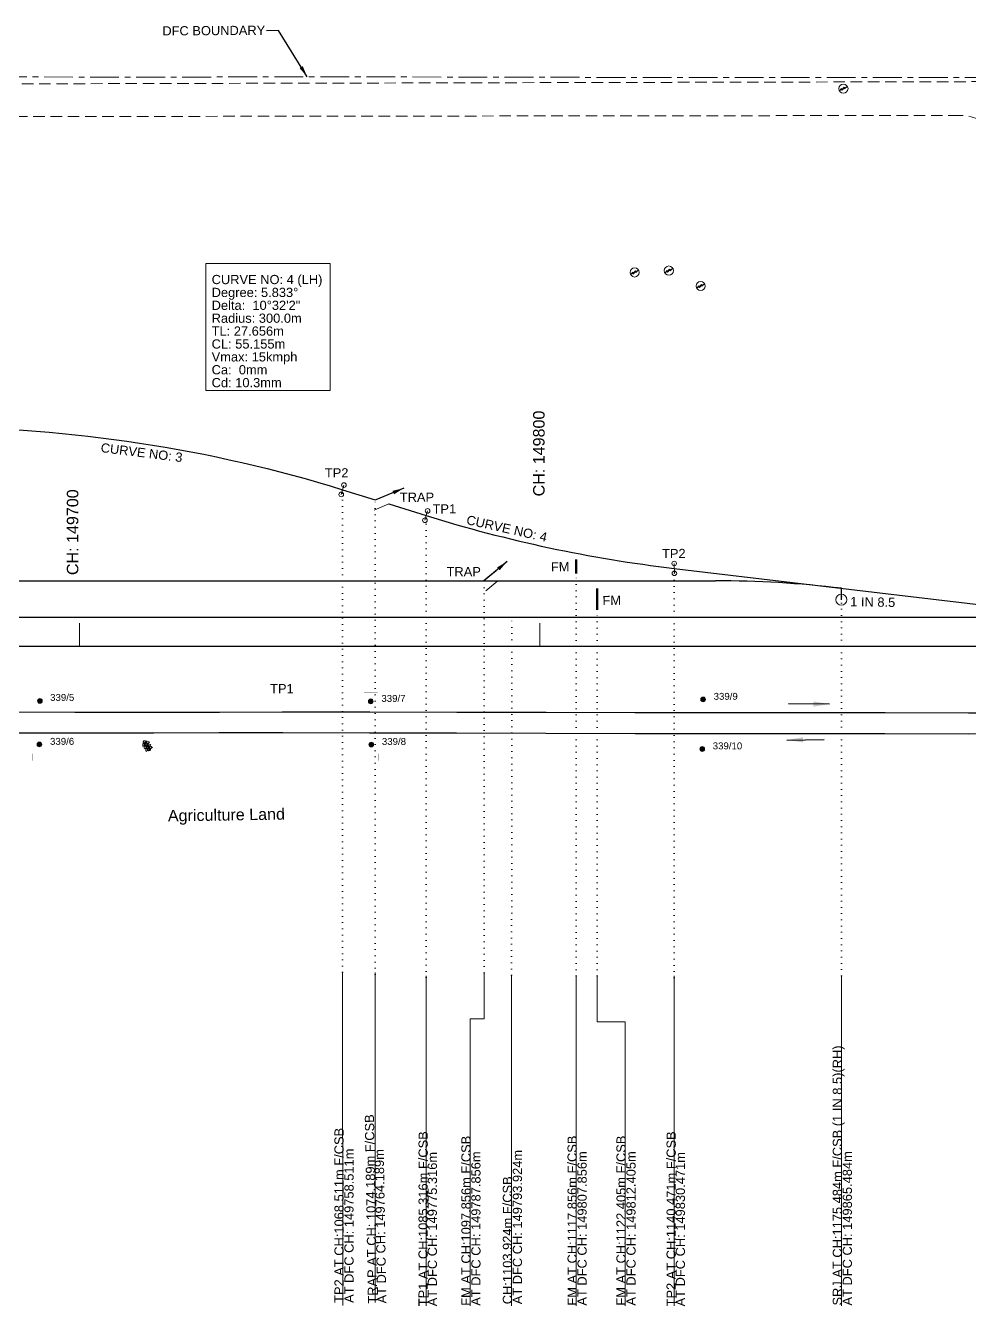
# Model space of a CAD drawing. Header units: metres. Extents: x 592467 to 614288, y 3398001 to 3402649.
# Drawn here: x 595740.1 to 595945.1, y 3398575.8 to 3398854.2 of the extents above; entities that cross this region are included whole.
import ezdxf

# ---------------------------------------------------------------- set-up
doc = ezdxf.new("R2010")
doc.units = ezdxf.units.M
doc.header["$MEASUREMENT"] = 0
for name, pattern in [('CENTER', [2, 1.25, -0.25, 0.25, -0.25]), ('DASHED', [0.75, 0.5, -0.25]), ('DOT', [0.25, 0, -0.25])]:
    doc.linetypes.add(name, pattern=pattern)
doc.layers.get('0').update_dxf_attribs({"lineweight": 0})
for name, color, linetype, lineweight in [('Bounary Dim', 10, 'Continuous', 13), ('Cardinal_Leader', 10, 'Continuous', 0), ('DFCC BOUNDARY', 6, 'CENTER', 0), ('Electric Pole', 7, 'Continuous', 13), ('Existing IR Track', 143, 'Continuous', 0), ('flow direction', 7, 'Continuous', 0), ("NEW CHAWAPAIL STN. SRJ's", 10, 'Continuous', 0), ("NEW KHANNA CROSSING STN. SRJ's", 10, 'Continuous', 0), ('OHE MAST', 7, 'Continuous', 0), ('OHE MAST TEXT', 7, 'Continuous', 0), ('Proposed Chainage', 10, 'Continuous', 0), ('Proposed Curve_Details', 10, 'Continuous', 0), ('PROPOSED FEATURES', 1, 'Continuous', 0), ('Proposed TPTC Chainages', 10, 'Continuous', 0), ('Side Details', 7, 'Continuous', 13), ('Sign Board', 7, 'Continuous', 13)]:
    doc.layers.add(name, color=color, linetype=linetype, lineweight=lineweight)
doc.layers.add('IR PROPOSALS', color=190, linetype='Continuous')
doc.layers.add('NEW KHANNA LOOP LINES', color=1, linetype='Continuous')
doc.styles.add('ARIAL', font='arial.ttf')
doc.styles.get("Standard").update_dxf_attribs({"font": 'arial.ttf'})
doc.styles.add('Style-Arial', font='arial.ttf')
doc.dimstyles.new('ISO-25', dxfattribs={"dimtxt": 2.5, "dimasz": 2.5, "dimexe": 1.25, "dimexo": 0.625, "dimtad": 1, "dimtxsty": 'Standard', "dimcen": 2.5, "dimadec": 0, "dimazin": 0, "dimtfac": 1, "dimtmove": 0, "dimatfit": 3, "dimfxl": 1, "dimarcsym": 0})

# ---------------------------------------------------------------- blocks, each defined once
blk = doc.blocks.new('EP')
at = {"extrusion": (0, 0, -1)}
blk.add_hatch(color=8, dxfattribs=at).paths.add_polyline_path([(-0.31, -0.24), (-0.94, -0.01), (-0.41, -0.1), (-0.43, 0.15), (0.21, -0.05), (0.21, 0.16), (0.93, -0.01), (0.31, 0.07), (0.31, -0.19), (-0.31, 0)])
at = {"color": 8}
for p, q in [((-0.93, -0.01), (-0.21, 0.16)), ((-0.31, 0.07), (-0.93, -0.01)), ((-0.31, -0.19), (-0.31, 0.07)), ((0.31, 0), (-0.31, -0.19)), ((-0.21, 0.16), (-0.21, -0.05)), ((-0.21, -0.05), (0.43, 0.15)), ((0.31, -0.24), (0.31, 0)), ((0.43, 0.15), (0.41, -0.1)), ((0.94, -0.01), (0.31, -0.24)), ((0.41, -0.1), (0.94, -0.01))]:
    blk.add_line(p, q, dxfattribs=at)
blk.add_circle((0, 0), 1, dxfattribs=at)
blk = doc.blocks.new('SIG')
for color, points in [(1, [(-0.22, 0.42, 0.180295), (-0.01, 0.33, -0.00255), (0.01, 0.33, -0.00255), (0.02, 0.33, 0.180295), (0.23, 0.42, -0.002654), (0.25, 0.44, 0.184495), (0.33, 0.65, 1.000001), (-0.32, 0.65, 0.184495), (-0.24, 0.44, -0.002654)]), (2, [(0.23, -0.23, -0.002654), (0.25, -0.21, 0.184495), (0.33, 0.01, 1.000001), (-0.32, 0.01, 0.184495), (-0.24, -0.21, -0.002654), (-0.22, -0.23, 0.180295), (-0.01, -0.32, -0.00255), (0.01, -0.32, -0.00255), (0.02, -0.32, 0.180295)]), (3, [(0.23, -0.88, -0.002654), (0.25, -0.86, 0.184495), (0.33, -0.64, 1.000001), (-0.32, -0.64, 0.184495), (-0.24, -0.86, -0.002654), (-0.22, -0.88, 0.395599)])]:
    blk.add_hatch(color=color).paths.add_polyline_path(points)
for p, q in [((-0.31, 0.98), (-0.32, -0.9)), ((0.33, -0.9), (0.32, 0.98))]:
    blk.add_line(p, q)
at = {"flags": 128}
for points in [[(-0.31, 0.98), (-0.81, 0.98, 0.198758), (-0.42, 0.41, 0.003814), (-0.31, 0.39)], [(-0.31, 0.33), (-0.81, 0.33, 0.198758), (-0.42, -0.23, 0.003727), (-0.32, -0.26)], [(0.32, 0.98), (0.82, 0.98, -0.198758), (0.44, 0.41, -0.003814), (0.32, 0.39)], [(0.32, 0.33), (0.82, 0.33, -0.198758), (0.44, -0.23, -0.003727), (0.33, -0.26)], [(-0.32, -0.32), (-0.81, -0.32, 0.198758), (-0.42, -0.88, 0.003639), (-0.32, -0.9)], [(0.33, -0.32), (0.82, -0.32, -0.198758), (0.44, -0.88, -0.003639), (0.33, -0.9)]]:
    blk.add_lwpolyline(points, format="xyb", dxfattribs=at)
for centre, radius, start, end in [((0.01, 0.91), 0.324, 12.4049, 167.5951), ((0.01, 0.81), 0.357, 27.7578, 152.2422), ((0.01, -0.9), 0.324, 181.4572, 358.5428)]:
    blk.add_arc(centre, radius, start, end)
blk = doc.blocks.new('OHE MAST')
at = {"layer": 'OHE MAST'}
h = blk.add_hatch(color=256, dxfattribs=at)
edge = h.paths.add_edge_path()
edge.add_arc((0, 0), 0.514, 0, 360)
at = {"layer": 'OHE MAST', "lineweight": 13, "const_width": 0.01, "flags": 128}
for points in [[(1.5, 3.5), (1.5, 2), (-1.5, 2), (-1.5, 3.5)], [(0, 2), (0, 0)]]:
    blk.add_lwpolyline(points, dxfattribs=at)
at = {"layer": 'OHE MAST'}
blk.add_circle((0, 0), 0.514, dxfattribs=at)
blk = doc.blocks.new('TRAP')
at = {"linetype": 'Continuous', "lineweight": 13, "flags": 128}
for points in [[(-1.29, 0.77), (-0.15, -2.47)], [(1.29, -0.77), (0.15, 2.47)]]:
    blk.add_lwpolyline(points, dxfattribs=at)

msp = doc.modelspace()

# ---------------------------------------------------------------- linework, layer by layer
at = {"layer": 'Bounary Dim', "lineweight": 30, "flags": 128}
msp.add_lwpolyline([(593380.4599, 3398719.3392), (596257.2655, 3398719.3392), (596262.2655, 3398719.339), (596267.2655, 3398719.3378)], dxfattribs=at)
at = {"layer": 'Cardinal_Leader', "color": 190, "linetype": 'Continuous', "lineweight": 13}
for p, q in [((595808.6503, 3398752.2775), (595809.2248, 3398754.3193)), ((595826.8248, 3398746.6619), (595827.3993, 3398748.7037)), ((595880.9978, 3398735.1425), (595880.9615, 3398737.2633))]:
    msp.add_line(p, q, dxfattribs=at)
for centre in [(595809.2248, 3398754.3193), (595808.6503, 3398752.2775), (595827.3993, 3398748.7037), (595826.8248, 3398746.6619), (595880.9615, 3398737.2633), (595880.9978, 3398735.1425)]:
    msp.add_circle(centre, 0.5, dxfattribs=at)
at = {"layer": 'DFCC BOUNDARY', "lineweight": 20, "ltscale": 5, "flags": 128}
msp.add_lwpolyline([(593268.8771, 3398743.1241), (593288.3142, 3398743.1435), (593298.9263, 3398743.1753), (593317.7169, 3398743.181), (593335.6749, 3398743.1861), (593351.9154, 3398743.1939), (593368.3098, 3398743.2018), (593392.6865, 3398743.2236), (593417.5452, 3398743.2458), (593442.0441, 3398743.2881), (593466.7158, 3398743.3307), (593488.7282, 3398743.3555), (593511.3451, 3398743.381), (593534.1889, 3398743.3927), (593557.0265, 3398743.4043), (593567.7863, 3398743.3482), (593589.0729, 3398743.37), (593609.4741, 3398743.3909), (593633.306, 3398743.3884), (593656.7586, 3398743.3857), (593673.8735, 3398743.1686), (593686.5501, 3398743.197), (593699.0935, 3398743.2251), (593718.6266, 3398743.2403), (593737.8059, 3398743.2553), (593756.8231, 3398743.2997), (593797.1201, 3398743.3617), (593818.3483, 3398743.3793), (593837.357, 3398743.3961), (593856.1608, 3398743.4126), (593876.9616, 3398743.4386), (593897.7088, 3398743.4645), (593906.3201, 3398743.48), (593939.2807, 3398743.5394), (593959.3447, 3398743.5373), (593980.7312, 3398743.535), (593998.4939, 3398743.5517), (594017.8866, 3398743.5699), (594036.0937, 3398743.5946), (594054.2109, 3398743.6191), (594072.1761, 3398743.6373), (594108.2843, 3398743.6738), (594147.416, 3398743.7135), (594168.1093, 3398743.7345), (594186.979, 3398743.754), (594205.6028, 3398743.7733), (594225.9301, 3398743.7872), (594237.9238, 3398743.7952), (594237.9196, 3398742.7952), (594246.1787, 3398742.8007), (594265.213, 3398745.3513), (594301.4312, 3398745.2849), (594322.3221, 3398745.1979), (594339.0716, 3398744.8566), (594359.6626, 3398744.4371), (594381.9386, 3398743.9832), (594399.0159, 3398743.706), (594418.7512, 3398742.9194), (594438.513, 3398742.9353), (594451.6044, 3398745.9497), (594476.457, 3398745.9507), (594496.0336, 3398745.9479), (594515.4148, 3398745.9638), (594530.3381, 3398745.9473), (594545.0878, 3398745.9737), (594564.601, 3398745.958), (594583.9475, 3398745.9736), (594595.507, 3398745.9758), (594606.8225, 3398745.9636), (594627.8219, 3398745.9736), (594639.5874, 3398745.6406), (594667.1861, 3398745.3165), (594680.5599, 3398745.4403), (594682.5021, 3398840.4816), (594688.9277, 3398840.4825), (594703.0126, 3398840.4846), (594719.2746, 3398840.4869), (594738.4574, 3398840.4897), (594757.0914, 3398840.4924), (594778.0674, 3398840.4016), (594799.3073, 3398840.574), (594817.2335, 3398840.5933), (594834.3037, 3398840.5887), (594852.615, 3398840.5913), (594871.1729, 3398840.509), (594890.906, 3398840.5119), (594910.5806, 3398840.5148), (594929.8096, 3398840.5176), (594947.7981, 3398840.5202), (594967.4417, 3398840.5231), (594987.1778, 3398840.5259), (595007.1414, 3398840.5289), (595022.5701, 3398840.5311), (595045.9549, 3398840.5422), (595068.2138, 3398840.5377), (595086.7086, 3398840.5404), (595107.9878, 3398840.5435), (595127.673, 3398840.5464), (595144.6457, 3398840.5489), (595150.5109, 3398840.5497), (595187.8779, 3398840.5552), (595205.7616, 3398840.5578), (595223.4319, 3398840.5604), (595243.3301, 3398841.4475), (595262.0911, 3398841.5534), (595282.5826, 3398841.669), (595302.3681, 3398841.7807), (595325.1405, 3398841.9092), (595347.3125, 3398842.9304), (595367.3755, 3398842.1476), (595386.8651, 3398842.2576), (595406.3761, 3398842.9706), (595424.7372, 3398842.4713), (595444.5499, 3398842.5832), (595464.7333, 3398842.6971), (595486.5306, 3398843.0158), (595507.7569, 3398843.0072), (595526.8666, 3398842.9804), (595545.3973, 3398842.9545), (595565.1541, 3398843.0179), (595585.7252, 3398843.084), (595605.1683, 3398843.0188), (595623.8392, 3398842.9562), (595642.921, 3398842.9896), (595662.5621, 3398843.024), (595680.431, 3398842.9966), (595697.7129, 3398842.9701), (595715.2456, 3398842.9929), (595732.8123, 3398843.0158), (595750.9853, 3398842.9876), (595767.8894, 3398842.9612), (595781.8971, 3398842.9932), (595795.7138, 3398843.0251), (595814.9902, 3398843.0046), (595833.9698, 3398842.9844), (595853.495, 3398842.9364), (595872.6252, 3398842.8893), (595890.6274, 3398842.8809), (595908.2519, 3398842.8727), (595926.8519, 3398842.8605), (595944.9598, 3398842.8486), (595964.0203, 3398842.8468), (595982.503, 3398842.8508), (595994.2367, 3398842.872), (596006.0036, 3398842.8933), (596025.3049, 3398842.8841), (596043.9126, 3398842.8753), (596062.8809, 3398842.8979), (596081.9844, 3398842.9207), (596102.4268, 3398842.9045), (596102.3585, 3398756.9045), (596102.3588, 3398756.9045), (596122.4377, 3398756.8886), (596141.3547, 3398756.9025), (596166.8406, 3398756.9237), (596178.3544, 3398756.9248), (596196.2489, 3398756.9263), (596214.2914, 3398756.9547), (596232.02, 3398756.9826), (596251.3222, 3398756.9534), (596270.2259, 3398756.9249), (596289.582, 3398756.9141), (596308.8674, 3398756.9032), (596328.6403, 3398756.9216), (596348.4184, 3398756.9401), (596367.4289, 3398756.926), (596386.1104, 3398756.9122), (596405.4004, 3398756.8905), (596424.1821, 3398756.8694), (596441.6776, 3398756.8692), (596496.5673, 3398760.351), (596498.1499, 3398735.4012), (596498.3697, 3398731.9357)], dxfattribs=at)
at = {"layer": 'Existing IR Track', "color": 0, "lineweight": 30, "flags": 128}
for points in [[(595732.795, 3398705.0157), (595750.7705, 3398704.9877), (595767.9395, 3398704.961), (595782.2122, 3398704.9936), (595795.7998, 3398705.0249), (595814.8437, 3398705.0047), (595833.7264, 3398704.9846), (595853.1553, 3398704.9368), (595872.4232, 3398704.8893), (595890.5631, 3398704.8809), (595908.1875, 3398704.8727), (595926.7615, 3398704.8605), (595944.8696, 3398704.8487), (595964.0069, 3398704.8468)], [(595732.9946, 3398700.5019), (595750.7155, 3398700.5014), (595767.9102, 3398700.501), (595782.1548, 3398700.5149), (595795.9464, 3398700.5191), (595814.7876, 3398700.502), (595833.6934, 3398700.4849), (595853.0978, 3398700.3973), (595872.4521, 3398700.31), (595890.5066, 3398700.3207), (595908.5155, 3398700.3313), (595926.7019, 3398700.3074), (595944.8254, 3398700.2836), (595963.9515, 3398700.3187)]]:
    msp.add_lwpolyline(points, dxfattribs=at)
at = {"layer": 'IR PROPOSALS', "lineweight": 30}
msp.add_line((594803.79, 3398733.5142), (595889.9258, 3398733.5142), dxfattribs=at)
for points in [[(594866.4801, 3398749.8702), (594880.1572, 3398754.3658, -0.08107827), (594959.7301, 3398766.8662), (595719.738, 3398766.8662, -0.07561791), (595808.9376, 3398753.2984), (595815.9854, 3398751.1036)], [(595818.9917, 3398750.2116), (595827.112, 3398747.6828, 0.04599484), (595880.9797, 3398736.2029), (595956.8398, 3398727.206, 0.02952039), (595984.2009, 3398725.5892)]]:
    msp.add_lwpolyline(points, format="xyb", dxfattribs=at)
at = {"layer": 'IR PROPOSALS', "linetype": 'Continuous', "lineweight": 30, "const_width": 0.5, "flags": 128}
for points in [[(595859.652, 3398735.0906), (595859.652, 3398738.1857)], [(595864.2009, 3398727.17), (595864.2009, 3398731.8522)]]:
    msp.add_lwpolyline(points, dxfattribs=at)
at = {"layer": 'IR PROPOSALS', "linetype": 'Continuous', "lineweight": 30, "flags": 128}
msp.add_lwpolyline([(595917.2799, 3398729.3977), (595917.2799, 3398731.8977)], dxfattribs=at)
at = {"layer": 'IR PROPOSALS', "linetype": 'Continuous', "lineweight": 13}
msp.add_circle((595917.2799, 3398729.3977), 1.2, dxfattribs=at)
at = {"layer": 'IR PROPOSALS', "lineweight": 30}
msp.add_arc((595889.9258, 3398501.2542), 232.26, 83.236389, 90, dxfattribs=at)
at = {"layer": "NEW CHAWAPAIL STN. SRJ's", "color": 190, "linetype": 'DOT', "lineweight": 18, "ltscale": 5, "flags": 128}
for points in [[(595808.9376, 3398648.4332), (595808.9376, 3398753.2984)], [(595815.9844, 3398647.9767), (595815.9854, 3398751.1036)], [(595827.111, 3398647.2743), (595827.112, 3398747.6828)], [(595839.652, 3398648.3149), (595839.652, 3398733.5142)], [(595859.652, 3398647.6526), (595859.652, 3398735.0906)], [(595880.9787, 3398647.2458), (595880.9795, 3398736.2029)], [(595917.2799, 3398647.6811), (595917.2799, 3398731.8977)], [(595864.2009, 3398647.6526), (595864.2009, 3398727.17)]]:
    msp.add_lwpolyline(points, dxfattribs=at)
at = {"layer": "NEW CHAWAPAIL STN. SRJ's", "linetype": 'DOT', "lineweight": 18, "ltscale": 5, "flags": 128}
msp.add_lwpolyline([(595845.6488, 3398647.7921), (595845.7194, 3398725.5892)], dxfattribs=at)
at = {"layer": "NEW KHANNA CROSSING STN. SRJ's", "color": 190, "linetype": 'Continuous', "lineweight": 18, "flags": 128}
for points in [[(595808.9563, 3398576.0434), (595808.9376, 3398648.3037)], [(595815.9854, 3398648.3834), (595815.9854, 3398576.6773)], [(595827.112, 3398647.6811), (595827.112, 3398575.9749)], [(595836.6356, 3398575.9749), (595836.6356, 3398638.3197), (595839.652, 3398638.3196), (595839.652, 3398648.3149)], [(595859.652, 3398575.9749), (595859.6519, 3398647.6301)], [(595870.2754, 3398575.9749), (595870.2754, 3398637.6573), (595864.2009, 3398637.6573), (595864.2009, 3398647.6526)], [(595880.9797, 3398647.6526), (595880.9797, 3398575.9464)], [(595917.2799, 3398575.9749), (595917.2799, 3398647.6811)]]:
    msp.add_lwpolyline(points, dxfattribs=at)
at = {"layer": "NEW KHANNA CROSSING STN. SRJ's", "color": 10, "linetype": 'Continuous', "lineweight": 18, "flags": 128}
msp.add_lwpolyline([(595845.6488, 3398575.9749), (595845.6488, 3398647.7921)], dxfattribs=at)
at = {"layer": 'NEW KHANNA LOOP LINES', "linetype": 'Continuous', "lineweight": 25, "flags": 128}
for points in [[(594773.3894, 3398725.5892), (595845.7194, 3398725.5892)], [(595845.7194, 3398725.5892), (596182.2009, 3398725.5892)], [(595845.7194, 3398719.3392), (596163.7194, 3398719.3392)]]:
    msp.add_lwpolyline(points, dxfattribs=at)
at = {"layer": 'Proposed Chainage', "linetype": 'Continuous', "lineweight": 0, "flags": 128}
for points in [[(595751.7959, 3398724.3392), (595751.7959, 3398719.3392)], [(595851.7959, 3398724.3392), (595851.7959, 3398719.3392)]]:
    msp.add_lwpolyline(points, dxfattribs=at)
at = {"layer": 'Proposed Curve_Details', "color": 190}
msp.add_lwpolyline([(595779.2459, 3398774.8311), (595779.2484, 3398802.4419), (595806.2564, 3398802.4419), (595806.2539, 3398774.8311)], close=True, dxfattribs=at)
at = {"layer": 'PROPOSED FEATURES', "color": 5, "linetype": 'DASHED', "lineweight": 13, "ltscale": 5}
msp.add_line((595041.7767, 3398839.9092), (595955.2115, 3398842.0016), dxfattribs=at)
msp.add_lwpolyline([(595943.0001, 3398834.6377), (595035.2791, 3398833.5622)], dxfattribs=at)
msp.add_arc((595943.0118, 3398824.6377), 10, 0, 90.067885, dxfattribs=at)

# ---------------------------------------------------------------- block references
at = {"layer": 'Electric Pole', "xscale": 0.9997078270984131, "yscale": 0.9997078270984131, "zscale": 0.9997078270984131, "rotation": 210.979233574599}
for p in [(595917.71, 3398840.458), (595872.3642, 3398800.5284), (595879.7944, 3398800.9224), (595886.7183, 3398797.5635)]:
    msp.add_blockref('EP', p, dxfattribs=at)
at = {"layer": 'IR PROPOSALS', "xscale": -1}
for p, rotation in [((595817.5596, 3398750.6576), 311.8402461591681), ((595841.152, 3398733.5142), 329.1376745578076)]:
    msp.add_blockref('TRAP', p, dxfattribs=dict(at, rotation=rotation))
at = {"layer": 'OHE MAST'}
for p, rotation in [((595887.2405, 3398707.7238), 6.422904453660895e-05), ((595743.1947, 3398707.4205), 6.422904453660895e-05), ((595815.0584, 3398707.3152), 6.422904453660895e-05), ((595743.0892, 3398697.9488), 180.0000642290445), ((595815.1653, 3398697.9204), 180.0000642290445), ((595887.0417, 3398696.9641), 180.0000642290445)]:
    msp.add_blockref('OHE MAST', p, dxfattribs=dict(at, rotation=rotation))
at = {"layer": 'Sign Board', "xscale": 0.9997078270984131, "yscale": 0.9997078270984131, "zscale": 0.9997078270984131, "rotation": 210.979233574599}
msp.add_blockref('SIG', (595766.4423, 3398697.6889), dxfattribs=at)

# ---------------------------------------------------------------- texts
at = {"layer": 'DFCC BOUNDARY', "linetype": 'Continuous', "ltscale": 5, "style": 'ARIAL'}
msp.add_text('DFC BOUNDARY', height=2, rotation=0.378275, dxfattribs=at).set_placement((595769.7912, 3398852.0102))
at = {"layer": 'IR PROPOSALS', "style": 'ARIAL'}
for s, p in [('TP2', (595805.0894, 3398755.9652)), ('TRAP ', (595821.3726, 3398750.6641)), ('TP1', (595828.481, 3398748.1329)), ('TP2', (595878.3134, 3398738.4414)), ('TRAP ', (595831.5208, 3398734.4939))]:
    msp.add_text(s, height=2, rotation=0.116908, dxfattribs=at).set_placement(p)
at = {"layer": 'IR PROPOSALS', "linetype": 'Continuous', "lineweight": 13, "char_height": 2, "line_spacing_factor": 0.60036, "style": 'ARIAL'}
for s, insert, attachment_point, rotation in [('FM', (595858.2143, 3398736.6025), 6, 1.020766), ('FM', (595869.4181, 3398729.2964), 6, 1.020766), ('1 IN 8.5', (595919.1901, 3398728.9842), 4, 358.979234)]:
    msp.add_mtext(s, dxfattribs=dict(at, insert=insert, attachment_point=attachment_point, rotation=rotation))
at = {"layer": "NEW KHANNA CROSSING STN. SRJ's", "linetype": 'Continuous', "lineweight": 13, "char_height": 2, "attachment_point": 4, "rotation": 89.999995, "line_spacing_factor": 0.648, "style": 'Style-Arial'}
for s, insert, width in [('SRJ AT CH:1175.484m F/CSB (1 IN 8.5)(RH)\\PAT DFC CH: 149865.484m ', (595917.4902, 3398576.0273), 63.830321), ('TP2 AT CH:1068.511m F/CSB\\PAT DFC CH: 149758.511m ', (595809.2657, 3398576.5989), 46.031139), ('FM AT CH:1097.856m F/CSB \\PAT DFC CH: 149787.856m ', (595836.8245, 3398575.9749), 46.031139), ('FM AT CH:1117.856m F/CSB \\PAT DFC CH: 149807.856m ', (595859.8873, 3398576.0052), 46.031139), ('FM AT CH:1122.405m F/CSB \\PAT DFC CH: 149812.405m ', (595870.5106, 3398576.0052), 46.031139), ('CH:1103.924m F/CSB\\PAT DFC CH: 149793.924m ', (595845.8384, 3398576.3056), 45.840143)]:
    msp.add_mtext(s, dxfattribs=dict(at, insert=insert, width=width))
at = {"layer": 'NEW KHANNA LOOP LINES', "linetype": 'Continuous', "lineweight": 0, "style": 'ARIAL'}
msp.add_text('TP1', height=2, rotation=0.116908, dxfattribs=at).set_placement((595793.1983, 3398709.0749))
at = {"layer": 'OHE MAST TEXT', "style": 'ARIAL'}
for s, p in [('339/5', (595745.418, 3398707.4173)), ('339/7', (595817.3664, 3398707.2017)), ('339/9', (595889.5252, 3398707.6595)), ('339/6', (595745.3995, 3398697.879)), ('339/8', (595817.4729, 3398697.8485)), ('339/10', (595889.3257, 3398696.8918))]:
    msp.add_text(s, height=1.5, rotation=359.979234, dxfattribs=at).set_placement(p)
at = {"layer": 'Proposed Chainage', "color": 1, "lineweight": 0, "char_height": 2.5, "attachment_point": 4, "rotation": 90, "line_spacing_factor": 0.6, "style": 'Style-Arial'}
for s, insert in [('CH: 149800', (595851.5814, 3398751.8552)), ('CH: 149700', (595750.3128, 3398734.7514))]:
    msp.add_mtext(s, dxfattribs=dict(at, insert=insert))
at = {"layer": 'Proposed Curve_Details', "color": 190, "lineweight": 13, "style": 'ARIAL'}
for s, rotation, p in [('CURVE NO: 3', 352.943875, (595756.3141, 3398761.489)), ('CURVE NO: 4', 347.356393, (595835.6857, 3398745.8597))]:
    msp.add_text(s, height=2, rotation=rotation, dxfattribs=at).set_placement(p)
at = {"layer": 'Proposed Curve_Details', "color": 190, "lineweight": 0, "insert": (595780.4959, 3398775.5494), "char_height": 2, "attachment_point": 7, "rotation": 0, "line_spacing_factor": 0.84, "style": 'ARIAL'}
msp.add_mtext('CURVE NO: 4 (LH)\\PDegree: 5.833°\\PDelta:  10°32\'2"\\PRadius: 300.0m\\PTL: 27.656m\\PCL: 55.155m\\PVmax: 15kmph\\PCa:  0mm\\PCd: 10.3mm', dxfattribs=at)
at = {"layer": 'Proposed TPTC Chainages', "lineweight": 13, "char_height": 2, "attachment_point": 4, "line_spacing_factor": 0.6, "style": 'ARIAL'}
for s, insert, rotation in [('TRAP AT CH: 1074.189m F/CSB\\PAT DFC CH: 149764.189m', (595816.4638, 3398576.4592), 90.979265), ('TP1 AT CH:1085.316m F/CSB\\PAT DFC CH: 149775.316m', (595827.438, 3398575.8649), 89.979234), ('TP2 AT CH:1140.471m F/CSB\\PAT DFC CH: 149830.471m', (595881.3056, 3398575.8364), 89.979234)]:
    msp.add_mtext(s, dxfattribs=dict(at, insert=insert, rotation=rotation))
at = {"layer": 'Side Details', "style": 'ARIAL'}
msp.add_text('Agriculture Land', height=2.5, rotation=0.893737, dxfattribs=at).set_placement((595771.0098, 3398681.2169))

# ---------------------------------------------------------------- leaders
at = {"layer": 'DFCC BOUNDARY', "linetype": 'Continuous', "lineweight": 0, "ltscale": 5}
msp.add_leader([(595801.2537, 3398843.0192), (595795.0228, 3398853.0652), (595792.4463, 3398853.0025)], dimstyle='ISO-25', override={"dimtxt": 0.5, "dimtad": 0}, dxfattribs=at)
at = {"layer": 'flow direction', "lineweight": 0}
for points in [[(595914.7145, 3398706.7182), (595905.8033, 3398706.7669)], [(595905.4599, 3398698.9069), (595913.5451, 3398699.0442)]]:
    msp.add_leader(points, dimstyle='ISO-25', override={"dimtxt": 0.5, "dimasz": 3.5, "dimtad": 0}, dxfattribs=at)
at = {"layer": 'IR PROPOSALS', "lineweight": 30}
for points in [[(595822.2521, 3398753.6446), (595816.1274, 3398751.1036), (595816.1274, 3398751.1036)], [(595844.7018, 3398737.7258), (595839.6096, 3398733.4787), (595839.6096, 3398733.4787)]]:
    msp.add_leader(points, dimstyle='ISO-25', override={"dimtad": 0}, dxfattribs=at)

doc.saveas('drawing.dxf')
